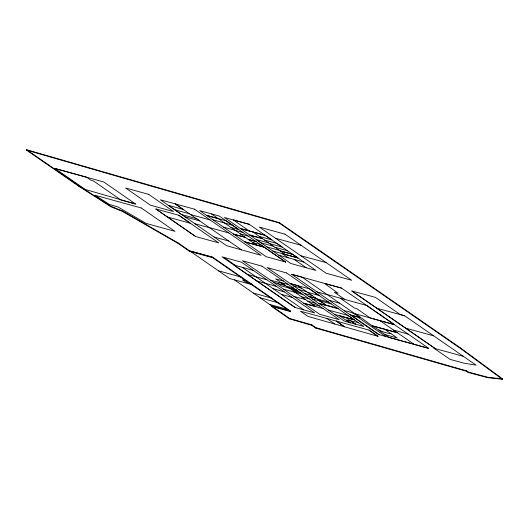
<?xml version="1.0" encoding="UTF-8"?>
<svg xmlns="http://www.w3.org/2000/svg" width="529" height="529" viewBox="0 0 529 529"><rect width="100%" height="100%" fill="white"/><g stroke="black" fill="none" stroke-linecap="round" stroke-linejoin="round"><path stroke-width="0.79" d="M290.408 311.574L212.671 257.702L189.514 251.335L178.167 243.479L122.444 211.428L110.812 206.733L78.55 186.076L26.45 150.124L26.668 149.727L279.444 222.656L460.647 348.049L502.55 378.876L502.332 379.273L487.791 377.686L468.125 372.442L466.426 371.265L315.701 328.066L311.667 325.275L289.389 318.835L271.569 306.377L271.794 305.98L290.626 311.184L290.408 311.574L271.569 306.377M78.55 186.076L78.768 185.679L26.668 149.727M110.812 206.733L111.037 206.336L122.662 211.031L178.385 243.089L189.732 250.944L212.889 257.312L290.626 311.184M122.444 211.428L122.662 211.031M178.167 243.479L178.385 243.089M189.514 251.335L189.732 250.944M212.671 257.702L212.889 257.312L189.699 250.885L229.533 278.499L252.65 284.867L250.561 283.418L245.582 282.036L242.454 279.861L247.321 281.17M26.45 150.124L279.226 223.053L279.444 222.656M289.389 318.835L289.608 318.445L311.892 324.879L315.919 327.669L466.651 370.869L468.344 372.046L488.016 377.296L502.55 378.876M311.667 325.275L311.892 324.879M315.701 328.066L315.919 327.669M502.332 379.273L460.428 348.446L460.647 348.049M466.426 371.265L466.651 370.869M468.125 372.442L468.344 372.046M487.791 377.686L488.016 377.296M300.862 255.765L326.109 262.589M435.307 348.644L351.851 290.983L375.392 297.364L400.354 314.616L404.678 315.806L476.113 365.155L463.88 363.145L450.04 359.37L434.011 348.294L435.307 348.644L376.774 308.202L404.678 315.806M304.486 293.483L312.176 295.566M350.079 314.775L360.533 317.612L326.988 294.481L366.809 305.544L394.442 324.654L370.088 317.909L356.804 308.685L354.443 308.023L340.193 298.151M358.285 322.604L346.588 319.959L350.82 322.875M265.214 235.359L240.311 228.508L265.214 235.359L271.741 239.862L259.289 236.397M242.95 232.469L223.522 227.126M270.445 280.132L282.023 283.299L285.429 285.647L273.784 282.446M296.485 290.064L290.137 288.325L291.624 289.356M301.404 296.729L309.148 298.845M344.372 310.821C362.431 312.989 372.575 332.067 390.931 333.587M434.011 348.294L463.265 356.281M249.232 224.309L224.382 217.465L290.771 263.475L315.992 270.438L249.232 224.309L233.256 219.905L249.232 230.948M275.569 238.288L301.094 245.297M155.883 208.981L178.875 215.283L190.414 223.278L167.343 216.93L155.883 208.981L195.677 236.542L218.728 242.89L178.782 215.257M268.778 242.99L256.248 239.544L261.028 242.837L273.579 246.316M194.897 223.734L209.656 227.794M248.22 239.373L255.963 241.495M248.286 239.419L256.036 241.541M266.894 246.904L279.391 250.343M292.716 254.35L280.205 250.905L292.735 254.363L297.873 257.927L285.382 254.495L252.888 231.96M278.869 255.216L303.95 262.119M247.36 274.399L266.834 279.775M293.688 288.126L286.949 286.275L289.766 288.226M329.223 300.327L339.492 303.143M319.529 300.664L331.214 303.884M338.296 308.791L318.828 303.428L326.591 305.564L297.953 285.7L290.17 283.557L309.564 288.913L319.132 295.513L307.448 292.292M354.952 313.743L394.442 324.654M405.717 328.172L433.654 335.829M323.232 308.605L303.871 303.302L315.463 306.476L295.089 292.345M328.383 310.054L347.844 315.41L354.318 319.853L339.592 315.78L349.18 322.419M384.59 329.197L372.39 325.838L397.378 332.741L384.59 329.197L397.266 337.978L385.052 334.612L378.79 330.275M55.003 168.5L86.558 177.208L90.895 180.21L93.329 180.885L120.791 199.936L135.556 204.009L103.744 181.963L55.003 168.5L85.248 189.455L135.556 204.009M212.929 219.786L232.396 225.182L238.758 229.566L230.981 227.417M241.555 249.88L175.172 203.877L183.127 209.391L168.282 205.292L174.729 209.729L189.494 213.802M190.579 214.556L210.046 219.925M184.932 216.83L199.764 220.924L196.504 218.656L181.672 214.569L174.729 209.729M264.526 240.04L276.971 243.479L282.261 247.116L269.737 243.651M240.338 233.904L248.114 236.053M233.666 234.162L245.35 237.382L233.553 234.083M209.325 227.569L228.878 232.965M274.948 247.261L287.485 250.733M272.838 251.024L297.939 257.967M213.987 236.966L228.806 241.052M285.667 262.067L266.133 256.664L199.717 210.628L219.257 216.057L285.667 262.067L260.433 244.596L252.664 242.454L256.386 245.046L264.302 247.274M344.736 299.407L334.407 292.239L338.176 293.278L324.396 283.385L341.562 288.113L428.814 348.393L378.513 334.493L291.671 274.3L341.615 288.14M253.305 270.398L233.844 265.009L295.149 307.514L314.623 312.89L241.522 262.232L222.054 256.843L295.149 307.514M283.465 281.038L275.662 278.882L288.728 287.935M293.661 285.977L301.444 288.12M296.524 290.09L281.408 285.911L278.128 283.643M298.019 291.129L290.924 289.165L295.797 292.544M293.284 290.798L300.36 292.749M256.856 280.985L276.356 286.374M283.425 289.132L302.879 294.494M328.595 302.072L316.891 298.839L325.831 305.028L337.528 308.255M312.427 298.991L320.21 301.14M293.919 296.405L305.583 299.626M281.335 294.389L292.292 297.417M311.634 303.825L319.45 305.987M334.692 314.424L354.318 319.853M253.305 293.046L271.86 298.177M269.572 304.426L288.404 309.637M428.814 348.393L389.179 337.462L385.052 334.612M218.325 218.656L206.594 215.396L226.075 220.778L232.396 225.182M264.262 247.248L244.702 241.806L256.386 245.046L211.435 213.881M291.671 274.3L302.198 277.236L327.385 294.752L317.023 291.869M280.76 282.426L288.622 284.615M298.74 289.495L306.575 291.684M218.351 270.749L241.627 277.222M307.792 301.16L315.634 303.342M393.51 330.063L408.183 334.143M259.99 297.728L278.836 303.005M273.123 288.695L284.265 291.856M377.99 336.318L307.911 316.375L300.446 311.197L369.03 330.096L377.99 336.318L368.984 330.083M78.768 185.679L111.037 206.336M351.851 290.983L376.833 308.222M279.226 223.053L460.428 348.446M336.285 321.07L344.584 326.81L336.312 321.083M167.343 216.93L195.677 236.542M294.243 259.448L306.192 267.727M379.888 320.614L414.088 344.326M282.195 253.609L288.219 257.788M385.615 336.464L357.756 317.129L351.428 315.357L379.372 334.738M346.026 317.572L355.534 324.178L351.269 321.222M242.328 267.357L303.672 309.868M223.84 257.339L235.623 265.505M326.876 318.478L334.837 324.039M234.433 279.848L289.608 318.445M194.612 209.226L160.353 199.803L226.65 245.74L261.121 255.315L194.612 209.226M141.276 207.976L95.094 195.261L109.543 204.518L117.868 206.905L146.09 223.39L175 231.371L141.276 207.976M148.715 194.374L125.591 187.993L150.401 205.173L173.565 211.593L148.715 194.374M285.005 234.188L259.296 227.053L326.175 273.242L351.752 280.304L285.005 234.188M262.45 238.592L249.88 235.134L262.45 238.592M261.961 266.133L242.487 260.757L319.741 314.305L339.201 319.681L261.961 266.133M286.573 272.951L267.099 267.562L344.267 321.063L363.899 326.492L286.573 272.951M316.276 298.416L308.493 296.26L316.276 298.416"/></g></svg>
